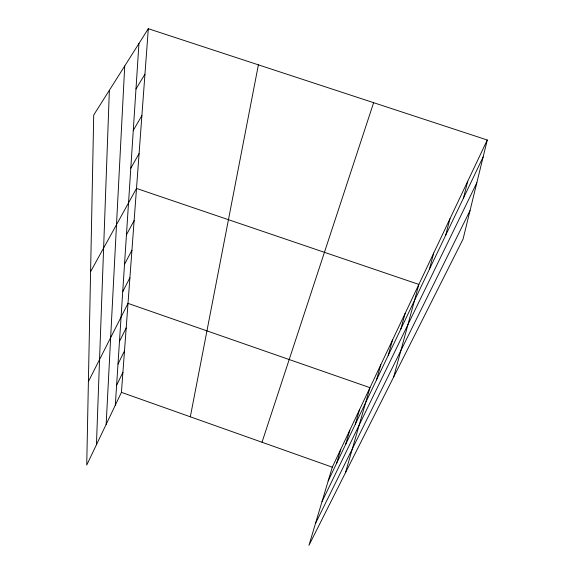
<?xml version="1.0" encoding="UTF-8"?>
<svg xmlns="http://www.w3.org/2000/svg" width="574" height="574" viewBox="0 0 574 574"><rect width="100%" height="100%" fill="white"/><g stroke="black" fill="none" stroke-linecap="round" stroke-linejoin="round"><path stroke-width="0.86" d="M96.446 444.728L109.376 90.261M106.154 424.373L124.73 65.981M115.309 405.187L138.951 43.509M148.314 28.7L93.72 115.008L86.731 465.091L121.43 392.358L148.314 28.7L487.269 140.006L463.075 239.042L308.963 545.3L332.289 467.179L487.269 140.006M190.324 416.803L258.393 64.848M463.491 198.03L467.731 181.255M445.654 235.318L449.966 218.766M429.395 269.321L433.736 253.019M393.721 376.86L418.862 284.424L136.504 188.43L90.592 271.66M400.81 329.081L405.172 313.325M388.182 355.485L392.53 340.009M376.501 379.909L380.827 364.72M345.44 472.811L369.957 387.665L128.009 303.373L88.396 381.574M355.284 424.272L359.539 409.657M345.627 444.47L349.831 430.141M336.608 463.318L340.769 449.277M262.009 442.245L373.624 102.689M328.177 480.947L483.129 156.967M116.608 385.333L122.915 372.282M322.028 501.547L476.836 182.733M117.993 364.131L124.501 350.865M315.499 523.416L470.027 210.601M119.478 341.43L126.194 327.948M122.728 291.671L129.903 277.766M124.515 264.334L131.941 250.235M126.445 234.831L134.137 220.538M130.8 168.189L139.08 153.588M133.268 130.37L141.886 115.654M135.973 88.984L144.949 74.197M121.43 392.358L332.289 467.179"/></g></svg>
